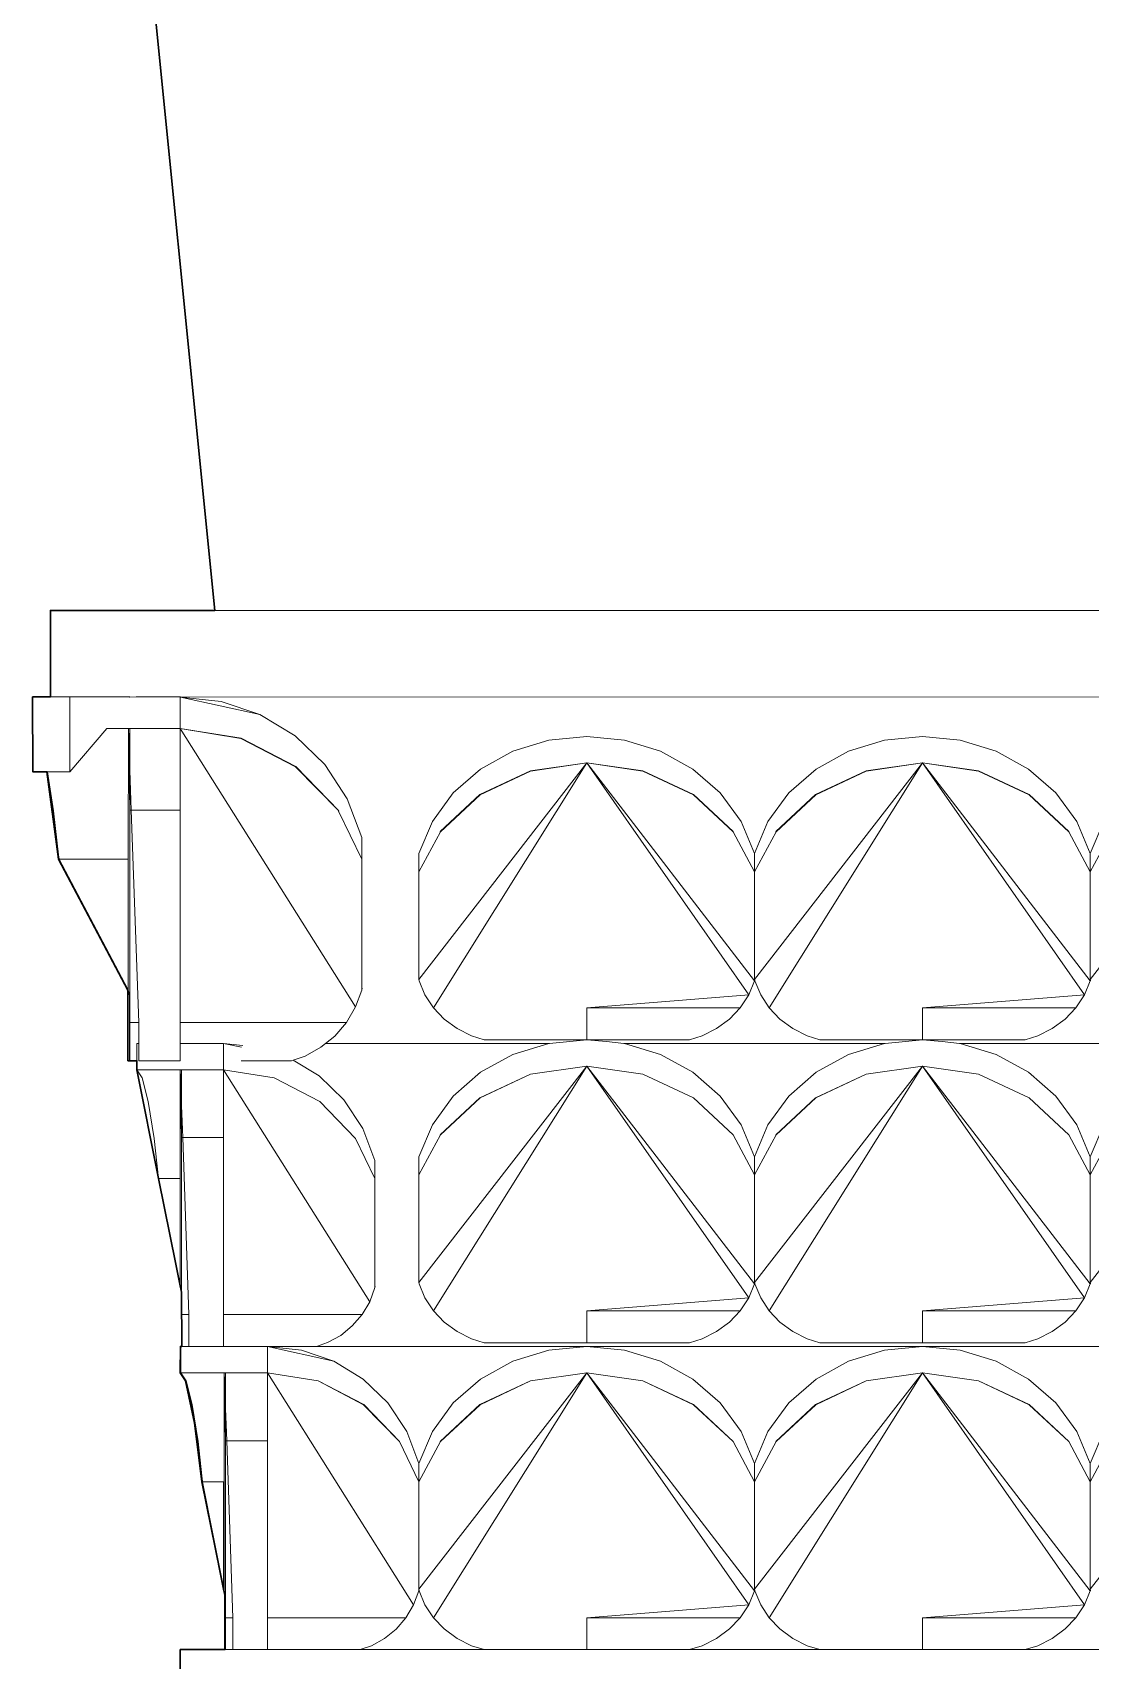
# Model space of a CAD drawing. Header units: millimetres. Extents: x -667 to -468, y -723 to -475.
# Drawn here: x -582.7949 to -582.5994, y -493.3429 to -493.0422 of the extents above; entities that cross this region are included whole.
import ezdxf

# ---------------------------------------------------------------- set-up
doc = ezdxf.new("R2010")
doc.units = ezdxf.units.MM
doc.layers.get('0').update_dxf_attribs({"lineweight": 9})
doc.layers.add('dinding', color=36, linetype='Continuous', lineweight=9)

msp = doc.modelspace()

# ---------------------------------------------------------------- linework, layer by layer
at = {"lineweight": 30}
msp.add_lwpolyline([(-582.76759, -493.34493), (-582.76759, -493.34093), (-582.75932, -493.34093), (-582.75933, -493.33089), (-582.76359, -493.30991), (-582.76497, -493.29907), (-582.7666, -493.29128), (-582.76759, -493.28979), (-582.76754, -493.28493), (-582.7673, -493.28493), (-582.76733, -493.2749), (-582.77159, -493.25391), (-582.77559, -493.23379), (-582.77559, -493.23213), (-582.77727, -493.23213), (-582.77728, -493.21909), (-582.79008, -493.19491), (-582.79224, -493.17876), (-582.79481, -493.17876), (-582.79488, -493.16493), (-582.79159, -493.16493), (-582.79159, -493.14893), (-582.76119, -493.14893), (-582.77479, -493.01293)], dxfattribs=at)
at = {"layer": 'dinding'}
for p, q in [((-582.77479, -493.01293), (-582.76119, -493.14893)), ((-582.79159, -493.14893), (-582.76119, -493.14893)), ((-582.79159, -493.16493), (-582.79159, -493.14893)), ((-582.76119, -493.14893), (-582.43799, -493.14893)), ((-582.79488, -493.16493), (-582.79481, -493.165)), ((-582.79481, -493.16507), (-582.79488, -493.16493)), ((-582.79481, -493.16493), (-582.79488, -493.16493)), ((-582.79488, -493.16493), (-582.79488, -493.17076)), ((-582.79481, -493.16493), (-582.79478, -493.16493)), ((-582.79481, -493.165), (-582.79481, -493.16493)), ((-582.79481, -493.16507), (-582.79481, -493.165)), ((-582.79481, -493.17086), (-582.79481, -493.16507)), ((-582.79398, -493.16493), (-582.79478, -493.16493)), ((-582.79159, -493.16493), (-582.79398, -493.16493)), ((-582.79159, -493.16493), (-582.78798, -493.16493)), ((-582.78798, -493.17875), (-582.78798, -493.16493)), ((-582.78798, -493.16493), (-582.78688, -493.16493)), ((-582.78688, -493.16493), (-582.78681, -493.16493)), ((-582.78681, -493.16493), (-582.78586, -493.16493)), ((-582.77696, -493.16493), (-582.78586, -493.16493)), ((-582.77696, -493.16493), (-582.7769, -493.16494)), ((-582.7769, -493.16494), (-582.77571, -493.16493)), ((-582.77571, -493.16493), (-582.7678, -493.16493)), ((-582.7678, -493.16493), (-582.76776, -493.16493)), ((-582.76776, -493.16493), (-582.76765, -493.16493)), ((-582.76765, -493.16493), (-582.76761, -493.16493)), ((-582.76761, -493.16493), (-582.76758, -493.16493)), ((-582.76761, -493.16493), (-582.76761, -493.17076)), ((-582.76758, -493.16493), (-582.76759, -493.17077)), ((-582.76755, -493.16494), (-582.76758, -493.16493)), ((-582.43159, -493.16493), (-582.76755, -493.16494)), ((-582.76755, -493.16494), (-582.76005, -493.16574)), ((-582.75285, -493.16818), (-582.76755, -493.16494)), ((-582.76005, -493.16574), (-582.75285, -493.16818)), ((-582.75285, -493.16818), (-582.74636, -493.17214)), ((-582.79488, -493.17875), (-582.79488, -493.17076)), ((-582.79488, -493.17076), (-582.79481, -493.17086)), ((-582.79481, -493.17875), (-582.79481, -493.17086)), ((-582.78118, -493.17076), (-582.78798, -493.17875)), ((-582.77716, -493.17076), (-582.78118, -493.17076)), ((-582.77718, -493.1949), (-582.77716, -493.17076)), ((-582.77691, -493.18583), (-582.77716, -493.17076)), ((-582.77716, -493.17076), (-582.77692, -493.17755)), ((-582.77693, -493.17076), (-582.77716, -493.17076)), ((-582.76761, -493.17076), (-582.77693, -493.17076)), ((-582.77693, -493.17076), (-582.77692, -493.17755)), ((-582.76761, -493.17076), (-582.76761, -493.17951)), ((-582.76759, -493.17077), (-582.75634, -493.17255)), ((-582.76759, -493.17077), (-582.75636, -493.17258)), ((-582.73517, -493.2222), (-582.76759, -493.17077)), ((-582.75636, -493.17258), (-582.74626, -493.17784)), ((-582.75634, -493.17255), (-582.74623, -493.1778)), ((-582.74636, -493.17214), (-582.74089, -493.17742)), ((-582.70611, -493.17496), (-582.69946, -493.17292)), ((-582.69946, -493.17292), (-582.69247, -493.17225)), ((-582.69247, -493.17225), (-582.68548, -493.17292)), ((-582.68548, -493.17292), (-582.67884, -493.17496)), ((-582.64407, -493.17496), (-582.63742, -493.17292)), ((-582.63742, -493.17292), (-582.63044, -493.17225)), ((-582.63044, -493.17225), (-582.62345, -493.17292)), ((-582.62345, -493.17292), (-582.6168, -493.17496)), ((-582.71209, -493.17825), (-582.70611, -493.17496)), ((-582.67884, -493.17496), (-582.67285, -493.17825)), ((-582.65006, -493.17825), (-582.64407, -493.17496)), ((-582.6168, -493.17496), (-582.61082, -493.17825)), ((-582.79488, -493.17875), (-582.79481, -493.17875)), ((-582.79478, -493.17876), (-582.79481, -493.17875)), ((-582.79299, -493.17876), (-582.79478, -493.17876)), ((-582.79224, -493.17876), (-582.79299, -493.17876)), ((-582.79224, -493.17876), (-582.79109, -493.18599)), ((-582.79224, -493.17876), (-582.79214, -493.17876)), ((-582.79214, -493.17876), (-582.78798, -493.17875)), ((-582.79214, -493.17876), (-582.79099, -493.18599)), ((-582.77692, -493.17758), (-582.77692, -493.17755)), ((-582.77692, -493.1781), (-582.77692, -493.17758)), ((-582.77692, -493.1781), (-582.77691, -493.18583)), ((-582.77689, -493.17843), (-582.77663, -493.18582)), ((-582.74626, -493.17784), (-582.7383, -493.18599)), ((-582.74623, -493.1778), (-582.7383, -493.18599)), ((-582.74089, -493.17742), (-582.73671, -493.18377)), ((-582.69247, -493.17711), (-582.72349, -493.21711)), ((-582.69247, -493.17711), (-582.72079, -493.22235)), ((-582.71714, -493.18265), (-582.71209, -493.17825)), ((-582.71221, -493.18297), (-582.70287, -493.1786)), ((-582.71219, -493.183), (-582.70286, -493.17862)), ((-582.70287, -493.1786), (-582.69247, -493.17711)), ((-582.70286, -493.17862), (-582.70287, -493.1786)), ((-582.69247, -493.17711), (-582.70286, -493.17862)), ((-582.69247, -493.17711), (-582.68207, -493.1786)), ((-582.69247, -493.17711), (-582.68209, -493.17862)), ((-582.66252, -493.21997), (-582.69247, -493.17711)), ((-582.66145, -493.21738), (-582.69247, -493.17711)), ((-582.68209, -493.17862), (-582.68207, -493.1786)), ((-582.68209, -493.17862), (-582.67276, -493.183)), ((-582.68207, -493.1786), (-582.67273, -493.18297)), ((-582.67285, -493.17825), (-582.6678, -493.18265)), ((-582.63044, -493.17711), (-582.66145, -493.21711)), ((-582.63044, -493.17711), (-582.65876, -493.22235)), ((-582.65511, -493.18265), (-582.65006, -493.17825)), ((-582.65018, -493.18297), (-582.64084, -493.1786)), ((-582.65015, -493.183), (-582.64082, -493.17862)), ((-582.64084, -493.1786), (-582.63044, -493.17711)), ((-582.64082, -493.17862), (-582.64084, -493.1786)), ((-582.63044, -493.17711), (-582.64082, -493.17862)), ((-582.63044, -493.17711), (-582.62004, -493.1786)), ((-582.63044, -493.17711), (-582.62005, -493.17862)), ((-582.60049, -493.21997), (-582.63044, -493.17711)), ((-582.59942, -493.21738), (-582.63044, -493.17711)), ((-582.62005, -493.17862), (-582.62004, -493.1786)), ((-582.62005, -493.17862), (-582.61072, -493.183)), ((-582.62004, -493.1786), (-582.6107, -493.18297)), ((-582.61082, -493.17825), (-582.60577, -493.18265)), ((-582.56841, -493.17711), (-582.59942, -493.21711)), ((-582.76758, -493.18583), (-582.76758, -493.17948)), ((-582.73671, -493.18377), (-582.73401, -493.19089)), ((-582.721, -493.18795), (-582.71714, -493.18265)), ((-582.71953, -493.1898), (-582.71221, -493.18297)), ((-582.71951, -493.18982), (-582.71219, -493.183)), ((-582.71219, -493.183), (-582.71221, -493.18297)), ((-582.67276, -493.183), (-582.67273, -493.18297)), ((-582.67276, -493.183), (-582.66543, -493.18982)), ((-582.67273, -493.18297), (-582.66541, -493.1898)), ((-582.6678, -493.18265), (-582.66394, -493.18795)), ((-582.65897, -493.18795), (-582.65511, -493.18265)), ((-582.6575, -493.1898), (-582.65018, -493.18297)), ((-582.65748, -493.18982), (-582.65015, -493.183)), ((-582.65015, -493.183), (-582.65018, -493.18297)), ((-582.61072, -493.183), (-582.6107, -493.18297)), ((-582.61072, -493.183), (-582.6034, -493.18982)), ((-582.6107, -493.18297), (-582.60338, -493.1898)), ((-582.60577, -493.18265), (-582.60191, -493.18795)), ((-582.79109, -493.18599), (-582.79008, -493.19491)), ((-582.79099, -493.18599), (-582.79008, -493.19407)), ((-582.77663, -493.18582), (-582.77691, -493.18583)), ((-582.77691, -493.18583), (-582.77691, -493.21999)), ((-582.77663, -493.18582), (-582.77526, -493.22505)), ((-582.77663, -493.18582), (-582.76758, -493.18583)), ((-582.76758, -493.22505), (-582.76758, -493.18583)), ((-582.73832, -493.18601), (-582.7383, -493.18599)), ((-582.73401, -493.19491), (-582.73832, -493.18601)), ((-582.72349, -493.19388), (-582.721, -493.18795)), ((-582.66394, -493.18795), (-582.66145, -493.19388)), ((-582.66145, -493.19388), (-582.65897, -493.18795)), ((-582.60191, -493.18795), (-582.59942, -493.19388)), ((-582.59942, -493.19388), (-582.59693, -493.18795)), ((-582.73401, -493.19491), (-582.73401, -493.19089)), ((-582.72349, -493.19723), (-582.71951, -493.18982)), ((-582.71951, -493.18982), (-582.71953, -493.1898)), ((-582.66543, -493.18982), (-582.66541, -493.1898)), ((-582.66145, -493.19723), (-582.66543, -493.18982)), ((-582.66145, -493.19723), (-582.65748, -493.18982)), ((-582.65748, -493.18982), (-582.6575, -493.1898)), ((-582.6034, -493.18982), (-582.60338, -493.1898)), ((-582.59942, -493.19723), (-582.6034, -493.18982)), ((-582.59942, -493.19723), (-582.59545, -493.18982)), ((-582.79008, -493.19491), (-582.79008, -493.19407)), ((-582.79008, -493.19407), (-582.78998, -493.1949)), ((-582.72349, -493.19723), (-582.72349, -493.19388)), ((-582.66145, -493.19723), (-582.66145, -493.19388)), ((-582.59942, -493.19723), (-582.59942, -493.19388)), ((-582.78998, -493.1949), (-582.79008, -493.19491)), ((-582.79008, -493.19491), (-582.77728, -493.21909)), ((-582.77718, -493.1949), (-582.78998, -493.1949)), ((-582.78998, -493.1949), (-582.77728, -493.21891)), ((-582.77719, -493.21908), (-582.77718, -493.1949)), ((-582.73401, -493.19491), (-582.73402, -493.21909)), ((-582.72349, -493.21711), (-582.72349, -493.19723)), ((-582.66145, -493.21711), (-582.66145, -493.19723)), ((-582.59942, -493.21711), (-582.59942, -493.19723)), ((-582.72343, -493.21738), (-582.72349, -493.21711)), ((-582.72236, -493.21997), (-582.72343, -493.21738)), ((-582.66252, -493.21997), (-582.66145, -493.21738)), ((-582.6614, -493.21738), (-582.66145, -493.21711)), ((-582.66145, -493.21711), (-582.66145, -493.21738)), ((-582.66145, -493.21738), (-582.66143, -493.21725)), ((-582.66032, -493.21997), (-582.6614, -493.21738)), ((-582.60049, -493.21997), (-582.59942, -493.21738)), ((-582.59937, -493.21738), (-582.59942, -493.21711)), ((-582.59942, -493.21711), (-582.59942, -493.21738)), ((-582.59942, -493.21738), (-582.59939, -493.21725)), ((-582.77728, -493.21909), (-582.77728, -493.21891)), ((-582.77728, -493.21891), (-582.77719, -493.21908)), ((-582.77719, -493.21908), (-582.77728, -493.21909)), ((-582.77697, -493.22009), (-582.77728, -493.21909)), ((-582.77691, -493.21999), (-582.77719, -493.21908)), ((-582.77696, -493.23213), (-582.77697, -493.22009)), ((-582.77691, -493.22029), (-582.77697, -493.22009)), ((-582.77691, -493.21999), (-582.77691, -493.22029)), ((-582.77691, -493.22029), (-582.77691, -493.22505)), ((-582.73517, -493.2222), (-582.73402, -493.21909)), ((-582.73402, -493.21909), (-582.73395, -493.21876)), ((-582.72079, -493.22235), (-582.72236, -493.21997)), ((-582.66252, -493.21997), (-582.69245, -493.22235)), ((-582.66252, -493.21997), (-582.66409, -493.22235)), ((-582.65876, -493.22235), (-582.66032, -493.21997)), ((-582.60049, -493.21997), (-582.63041, -493.22235)), ((-582.60049, -493.21997), (-582.60206, -493.22235)), ((-582.73517, -493.2222), (-582.73687, -493.22505)), ((-582.71879, -493.22444), (-582.72079, -493.22235)), ((-582.71642, -493.22619), (-582.71879, -493.22444)), ((-582.69245, -493.22235), (-582.69244, -493.22825)), ((-582.66409, -493.22235), (-582.69245, -493.22235)), ((-582.66847, -493.22619), (-582.66609, -493.22444)), ((-582.66609, -493.22444), (-582.66409, -493.22235)), ((-582.65676, -493.22444), (-582.65876, -493.22235)), ((-582.65438, -493.22619), (-582.65676, -493.22444)), ((-582.63041, -493.22235), (-582.63041, -493.22825)), ((-582.60206, -493.22235), (-582.63041, -493.22235)), ((-582.60644, -493.22619), (-582.60406, -493.22444)), ((-582.60406, -493.22444), (-582.60206, -493.22235)), ((-582.77691, -493.22505), (-582.7769, -493.23213)), ((-582.77526, -493.22505), (-582.77691, -493.22505)), ((-582.77526, -493.22505), (-582.77526, -493.22893)), ((-582.73687, -493.22505), (-582.76758, -493.22505)), ((-582.76758, -493.22893), (-582.76758, -493.22505)), ((-582.74072, -493.22893), (-582.73904, -493.22757)), ((-582.73904, -493.22757), (-582.73687, -493.22505)), ((-582.71374, -493.22753), (-582.71642, -493.22619)), ((-582.71143, -493.22825), (-582.71374, -493.22753)), ((-582.67346, -493.22825), (-582.67115, -493.22753)), ((-582.67115, -493.22753), (-582.66847, -493.22619)), ((-582.65171, -493.22753), (-582.65438, -493.22619)), ((-582.64939, -493.22825), (-582.65171, -493.22753)), ((-582.61143, -493.22825), (-582.60912, -493.22753)), ((-582.60912, -493.22753), (-582.60644, -493.22619)), ((-582.77526, -493.22893), (-582.77561, -493.22893)), ((-582.77561, -493.22893), (-582.77559, -493.23213)), ((-582.77526, -493.22893), (-582.77526, -493.23213)), ((-582.75961, -493.22893), (-582.76758, -493.22893)), ((-582.76758, -493.23213), (-582.76758, -493.22893)), ((-582.75961, -493.22893), (-582.75959, -493.23379)), ((-582.75958, -493.22893), (-582.75961, -493.22893)), ((-582.75958, -493.22893), (-582.75603, -493.22931)), ((-582.75629, -493.22966), (-582.75958, -493.22893)), ((-582.74452, -493.23127), (-582.74161, -493.22966)), ((-582.74161, -493.22966), (-582.74072, -493.22893)), ((-582.69946, -493.22893), (-582.74072, -493.22893)), ((-582.71143, -493.22825), (-582.69247, -493.22825)), ((-582.70611, -493.23096), (-582.69946, -493.22893)), ((-582.69946, -493.22893), (-582.69933, -493.22893)), ((-582.69247, -493.22825), (-582.69933, -493.22893)), ((-582.69247, -493.22825), (-582.69244, -493.22825)), ((-582.69244, -493.22825), (-582.67346, -493.22825)), ((-582.69244, -493.22825), (-582.68884, -493.2286)), ((-582.68884, -493.2286), (-582.68561, -493.22893)), ((-582.68561, -493.22893), (-582.68548, -493.22893)), ((-582.63742, -493.22893), (-582.68548, -493.22893)), ((-582.68548, -493.22893), (-582.67884, -493.23096)), ((-582.64939, -493.22825), (-582.63044, -493.22825)), ((-582.64407, -493.23096), (-582.63742, -493.22893)), ((-582.63742, -493.22893), (-582.6373, -493.22893)), ((-582.63044, -493.22825), (-582.6373, -493.22893)), ((-582.63044, -493.22825), (-582.63041, -493.22825)), ((-582.63041, -493.22825), (-582.61143, -493.22825)), ((-582.63041, -493.22825), (-582.62681, -493.2286)), ((-582.62681, -493.2286), (-582.62358, -493.22893)), ((-582.62358, -493.22893), (-582.62345, -493.22893)), ((-582.57539, -493.22893), (-582.62345, -493.22893)), ((-582.62345, -493.22893), (-582.6168, -493.23096)), ((-582.7769, -493.23213), (-582.77696, -493.23213)), ((-582.77559, -493.23213), (-582.7769, -493.23213)), ((-582.77559, -493.23379), (-582.77559, -493.23213)), ((-582.77526, -493.23213), (-582.76758, -493.23213)), ((-582.75631, -493.23213), (-582.74702, -493.23213)), ((-582.74702, -493.23213), (-582.74669, -493.23202)), ((-582.74669, -493.23202), (-582.74452, -493.23127)), ((-582.74669, -493.23202), (-582.74189, -493.23494)), ((-582.69247, -493.23311), (-582.72349, -493.27311)), ((-582.69247, -493.23311), (-582.72079, -493.27835)), ((-582.71209, -493.23426), (-582.70611, -493.23096)), ((-582.70287, -493.2346), (-582.69247, -493.23311)), ((-582.69247, -493.23311), (-582.70286, -493.23462)), ((-582.69247, -493.23311), (-582.68207, -493.2346)), ((-582.69247, -493.23311), (-582.68209, -493.23462)), ((-582.66252, -493.27597), (-582.69247, -493.23311)), ((-582.66145, -493.27338), (-582.69247, -493.23311)), ((-582.67884, -493.23096), (-582.67285, -493.23426)), ((-582.63044, -493.23311), (-582.66145, -493.27311)), ((-582.63044, -493.23311), (-582.65876, -493.27835)), ((-582.65006, -493.23426), (-582.64407, -493.23096)), ((-582.64084, -493.2346), (-582.63044, -493.23311)), ((-582.63044, -493.23311), (-582.64082, -493.23462)), ((-582.63044, -493.23311), (-582.62004, -493.2346)), ((-582.63044, -493.23311), (-582.62005, -493.23462)), ((-582.60049, -493.27597), (-582.63044, -493.23311)), ((-582.59942, -493.27338), (-582.63044, -493.23311)), ((-582.6168, -493.23096), (-582.61082, -493.23426)), ((-582.56841, -493.23311), (-582.59942, -493.27311)), ((-582.7746, -493.23528), (-582.77559, -493.23379)), ((-582.76757, -493.23379), (-582.77559, -493.23379)), ((-582.77351, -493.23965), (-582.7746, -493.23528)), ((-582.76759, -493.25391), (-582.76757, -493.23379)), ((-582.76736, -493.24634), (-582.76757, -493.23379)), ((-582.76757, -493.23379), (-582.76737, -493.23947)), ((-582.76737, -493.23379), (-582.76757, -493.23379)), ((-582.75959, -493.23379), (-582.76737, -493.23379)), ((-582.76737, -493.23379), (-582.76737, -493.23947)), ((-582.75959, -493.23379), (-582.75961, -493.24108)), ((-582.73257, -493.27666), (-582.75959, -493.23379)), ((-582.75959, -493.23379), (-582.75024, -493.2353)), ((-582.75024, -493.2353), (-582.75022, -493.23528)), ((-582.75024, -493.2353), (-582.74181, -493.23969)), ((-582.75022, -493.23528), (-582.74179, -493.23966)), ((-582.74189, -493.23494), (-582.73734, -493.23934)), ((-582.71714, -493.23866), (-582.71209, -493.23426)), ((-582.71221, -493.23898), (-582.70287, -493.2346)), ((-582.71219, -493.23901), (-582.70286, -493.23462)), ((-582.70286, -493.23462), (-582.70287, -493.2346)), ((-582.68209, -493.23462), (-582.68207, -493.2346)), ((-582.68209, -493.23462), (-582.67276, -493.23901)), ((-582.68207, -493.2346), (-582.67273, -493.23898)), ((-582.67285, -493.23426), (-582.6678, -493.23866)), ((-582.65511, -493.23866), (-582.65006, -493.23426)), ((-582.65018, -493.23898), (-582.64084, -493.2346)), ((-582.65015, -493.23901), (-582.64082, -493.23462)), ((-582.64082, -493.23462), (-582.64084, -493.2346)), ((-582.62005, -493.23462), (-582.62004, -493.2346)), ((-582.62005, -493.23462), (-582.61072, -493.23901)), ((-582.62004, -493.2346), (-582.6107, -493.23898)), ((-582.61082, -493.23426), (-582.60577, -493.23866)), ((-582.76735, -493.23988), (-582.76737, -493.23947)), ((-582.73734, -493.23934), (-582.73386, -493.24463)), ((-582.721, -493.24395), (-582.71714, -493.23866)), ((-582.71953, -493.2458), (-582.71221, -493.23898)), ((-582.71951, -493.24582), (-582.71219, -493.23901)), ((-582.71219, -493.23901), (-582.71221, -493.23898)), ((-582.67276, -493.23901), (-582.67273, -493.23898)), ((-582.67276, -493.23901), (-582.66543, -493.24582)), ((-582.67273, -493.23898), (-582.66541, -493.2458)), ((-582.6678, -493.23866), (-582.66394, -493.24395)), ((-582.65897, -493.24395), (-582.65511, -493.23866)), ((-582.6575, -493.2458), (-582.65018, -493.23898)), ((-582.65748, -493.24582), (-582.65015, -493.23901)), ((-582.65015, -493.23901), (-582.65018, -493.23898)), ((-582.61072, -493.23901), (-582.6107, -493.23898)), ((-582.61072, -493.23901), (-582.6034, -493.24582)), ((-582.6107, -493.23898), (-582.60338, -493.2458)), ((-582.60577, -493.23866), (-582.60191, -493.24395)), ((-582.77243, -493.24648), (-582.77351, -493.23965)), ((-582.76737, -493.2399), (-582.76735, -493.23988)), ((-582.76737, -493.24017), (-582.76737, -493.2399)), ((-582.76737, -493.24017), (-582.76734, -493.24018)), ((-582.76736, -493.24634), (-582.76735, -493.24038)), ((-582.76734, -493.24018), (-582.76735, -493.24034)), ((-582.76735, -493.24038), (-582.76735, -493.24034)), ((-582.76735, -493.24038), (-582.76712, -493.24634)), ((-582.7596, -493.24634), (-582.75958, -493.24105)), ((-582.74181, -493.23969), (-582.7352, -493.2465)), ((-582.74179, -493.23966), (-582.73518, -493.24648)), ((-582.73386, -493.24463), (-582.73161, -493.25056)), ((-582.72349, -493.24988), (-582.721, -493.24395)), ((-582.66394, -493.24395), (-582.66145, -493.24988)), ((-582.66145, -493.24988), (-582.65897, -493.24395)), ((-582.60191, -493.24395), (-582.59942, -493.24988)), ((-582.59942, -493.24988), (-582.59693, -493.24395)), ((-582.77159, -493.25391), (-582.77243, -493.24648)), ((-582.76712, -493.24634), (-582.76736, -493.24634)), ((-582.76735, -493.27481), (-582.76736, -493.24634)), ((-582.76712, -493.24634), (-582.76598, -493.27903)), ((-582.76712, -493.24634), (-582.7596, -493.24634)), ((-582.7596, -493.24634), (-582.75958, -493.27903)), ((-582.73518, -493.24648), (-582.7352, -493.2465)), ((-582.73161, -493.25391), (-582.7352, -493.2465)), ((-582.72349, -493.25323), (-582.71951, -493.24582)), ((-582.71951, -493.24582), (-582.71953, -493.2458)), ((-582.66543, -493.24582), (-582.66541, -493.2458)), ((-582.66145, -493.25323), (-582.66543, -493.24582)), ((-582.66145, -493.25323), (-582.65748, -493.24582)), ((-582.65748, -493.24582), (-582.6575, -493.2458)), ((-582.6034, -493.24582), (-582.60338, -493.2458)), ((-582.59942, -493.25323), (-582.6034, -493.24582)), ((-582.59942, -493.25323), (-582.59545, -493.24582)), ((-582.73161, -493.25391), (-582.73161, -493.25056)), ((-582.72349, -493.25323), (-582.72349, -493.24988)), ((-582.66145, -493.25323), (-582.66145, -493.24988)), ((-582.59942, -493.25323), (-582.59942, -493.24988)), ((-582.76759, -493.25391), (-582.77159, -493.25391)), ((-582.77159, -493.25391), (-582.76759, -493.27406)), ((-582.76759, -493.25391), (-582.76759, -493.27406)), ((-582.73161, -493.25391), (-582.73161, -493.27406)), ((-582.72349, -493.27311), (-582.72349, -493.25323)), ((-582.66145, -493.27311), (-582.66145, -493.25323)), ((-582.59942, -493.27311), (-582.59942, -493.25323)), ((-582.76735, -493.27481), (-582.76759, -493.27406)), ((-582.76735, -493.27903), (-582.76735, -493.27481)), ((-582.73257, -493.27666), (-582.73161, -493.27406)), ((-582.73161, -493.27406), (-582.73156, -493.27379)), ((-582.72343, -493.27338), (-582.72349, -493.27311)), ((-582.72236, -493.27597), (-582.72343, -493.27338)), ((-582.66252, -493.27597), (-582.66145, -493.27338)), ((-582.6614, -493.27338), (-582.66145, -493.27311)), ((-582.66145, -493.27311), (-582.66145, -493.27338)), ((-582.66145, -493.27338), (-582.66143, -493.27325)), ((-582.66032, -493.27597), (-582.6614, -493.27338)), ((-582.60049, -493.27597), (-582.59942, -493.27338)), ((-582.59937, -493.27338), (-582.59942, -493.27311)), ((-582.59942, -493.27311), (-582.59942, -493.27338)), ((-582.59942, -493.27338), (-582.59939, -493.27325)), ((-582.73257, -493.27666), (-582.73399, -493.27903)), ((-582.72079, -493.27835), (-582.72236, -493.27597)), ((-582.71879, -493.28044), (-582.72079, -493.27835)), ((-582.66252, -493.27597), (-582.69245, -493.27835)), ((-582.69245, -493.27835), (-582.69244, -493.28425)), ((-582.66409, -493.27835), (-582.69245, -493.27835)), ((-582.66609, -493.28044), (-582.66409, -493.27835)), ((-582.66252, -493.27597), (-582.66409, -493.27835)), ((-582.65876, -493.27835), (-582.66032, -493.27597)), ((-582.65676, -493.28044), (-582.65876, -493.27835)), ((-582.60049, -493.27597), (-582.63041, -493.27835)), ((-582.63041, -493.27835), (-582.63041, -493.28425)), ((-582.60206, -493.27835), (-582.63041, -493.27835)), ((-582.60406, -493.28044), (-582.60206, -493.27835)), ((-582.60049, -493.27597), (-582.60206, -493.27835)), ((-582.76735, -493.27903), (-582.76735, -493.28493)), ((-582.76598, -493.27903), (-582.76735, -493.27903)), ((-582.76598, -493.27903), (-582.76598, -493.28494)), ((-582.73399, -493.27903), (-582.75958, -493.27903)), ((-582.75958, -493.28494), (-582.75958, -493.27903)), ((-582.73794, -493.28287), (-582.7358, -493.28113)), ((-582.7358, -493.28113), (-582.73399, -493.27903)), ((-582.71642, -493.28219), (-582.71879, -493.28044)), ((-582.66847, -493.28219), (-582.66609, -493.28044)), ((-582.65438, -493.28219), (-582.65676, -493.28044)), ((-582.60644, -493.28219), (-582.60406, -493.28044)), ((-582.74242, -493.28493), (-582.74036, -493.28421)), ((-582.74036, -493.28421), (-582.73794, -493.28287)), ((-582.71374, -493.28353), (-582.71642, -493.28219)), ((-582.71143, -493.28425), (-582.71374, -493.28353)), ((-582.71143, -493.28425), (-582.69244, -493.28425)), ((-582.69244, -493.28425), (-582.67346, -493.28425)), ((-582.67346, -493.28425), (-582.67115, -493.28353)), ((-582.67115, -493.28353), (-582.66847, -493.28219)), ((-582.65171, -493.28353), (-582.65438, -493.28219)), ((-582.64939, -493.28425), (-582.65171, -493.28353)), ((-582.64939, -493.28425), (-582.63041, -493.28425)), ((-582.63041, -493.28425), (-582.61143, -493.28425)), ((-582.61143, -493.28425), (-582.60912, -493.28353)), ((-582.60912, -493.28353), (-582.60644, -493.28219)), ((-582.76759, -493.28979), (-582.76759, -493.28493)), ((-582.76759, -493.28493), (-582.76749, -493.28504)), ((-582.76746, -493.28493), (-582.76759, -493.28493)), ((-582.76746, -493.28493), (-582.76749, -493.28504)), ((-582.76749, -493.28504), (-582.76749, -493.28979)), ((-582.76746, -493.28493), (-582.76735, -493.28493)), ((-582.76598, -493.28494), (-582.76735, -493.28493)), ((-582.76598, -493.28494), (-582.75958, -493.28494)), ((-582.75146, -493.28493), (-582.75958, -493.28494)), ((-582.75146, -493.28493), (-582.75146, -493.28979)), ((-582.75144, -493.28493), (-582.75146, -493.28493)), ((-582.75144, -493.28493), (-582.74518, -493.28561)), ((-582.73918, -493.28764), (-582.75144, -493.28493)), ((-582.75144, -493.28493), (-582.74242, -493.28493)), ((-582.74518, -493.28561), (-582.73918, -493.28764)), ((-582.74242, -493.28493), (-582.69247, -493.28493)), ((-582.73918, -493.28764), (-582.73377, -493.29094)), ((-582.71209, -493.29094), (-582.70611, -493.28764)), ((-582.70611, -493.28764), (-582.69946, -493.28561)), ((-582.69946, -493.28561), (-582.69247, -493.28493)), ((-582.69247, -493.28493), (-582.69244, -493.28493)), ((-582.69244, -493.28493), (-582.68548, -493.28561)), ((-582.63044, -493.28493), (-582.69244, -493.28493)), ((-582.68548, -493.28561), (-582.67884, -493.28764)), ((-582.67884, -493.28764), (-582.67285, -493.29094)), ((-582.65006, -493.29094), (-582.64407, -493.28764)), ((-582.64407, -493.28764), (-582.63742, -493.28561)), ((-582.63742, -493.28561), (-582.63044, -493.28493)), ((-582.63044, -493.28493), (-582.63041, -493.28493)), ((-582.63041, -493.28493), (-582.62345, -493.28561)), ((-582.56843, -493.28493), (-582.63041, -493.28493)), ((-582.62345, -493.28561), (-582.6168, -493.28764)), ((-582.6168, -493.28764), (-582.61082, -493.29094)), ((-582.7666, -493.29128), (-582.76759, -493.28979)), ((-582.75945, -493.28979), (-582.76749, -493.28979)), ((-582.76749, -493.28979), (-582.76648, -493.29128)), ((-582.75946, -493.30988), (-582.75945, -493.28979)), ((-582.75924, -493.30234), (-582.75945, -493.28979)), ((-582.75945, -493.28979), (-582.75924, -493.29547)), ((-582.75925, -493.28979), (-582.75945, -493.28979)), ((-582.75146, -493.28979), (-582.75925, -493.28979)), ((-582.75925, -493.28979), (-582.75924, -493.29547)), ((-582.75146, -493.28979), (-582.75148, -493.29708)), ((-582.72445, -493.33265), (-582.75146, -493.28979)), ((-582.75146, -493.28979), (-582.74211, -493.2913)), ((-582.69247, -493.28979), (-582.72349, -493.32979)), ((-582.69247, -493.28979), (-582.72079, -493.33503)), ((-582.70287, -493.29128), (-582.69247, -493.28979)), ((-582.69247, -493.28979), (-582.70286, -493.2913)), ((-582.69247, -493.28979), (-582.68207, -493.29128)), ((-582.69247, -493.28979), (-582.68209, -493.2913)), ((-582.66252, -493.33265), (-582.69247, -493.28979)), ((-582.66145, -493.33006), (-582.69247, -493.28979)), ((-582.63044, -493.28979), (-582.66145, -493.32979)), ((-582.63044, -493.28979), (-582.65876, -493.33503)), ((-582.64084, -493.29128), (-582.63044, -493.28979)), ((-582.63044, -493.28979), (-582.64082, -493.2913)), ((-582.63044, -493.28979), (-582.62004, -493.29128)), ((-582.63044, -493.28979), (-582.62005, -493.2913)), ((-582.60049, -493.33265), (-582.63044, -493.28979)), ((-582.59942, -493.33006), (-582.63044, -493.28979)), ((-582.56841, -493.28979), (-582.59942, -493.32979)), ((-582.76551, -493.29566), (-582.7666, -493.29128)), ((-582.76648, -493.29128), (-582.76539, -493.29565)), ((-582.74211, -493.2913), (-582.7421, -493.29128)), ((-582.74211, -493.2913), (-582.73369, -493.29569)), ((-582.7421, -493.29128), (-582.73367, -493.29566)), ((-582.73377, -493.29094), (-582.72922, -493.29534)), ((-582.71714, -493.29534), (-582.71209, -493.29094)), ((-582.71221, -493.29566), (-582.70287, -493.29128)), ((-582.71219, -493.29569), (-582.70286, -493.2913)), ((-582.70286, -493.2913), (-582.70287, -493.29128)), ((-582.68209, -493.2913), (-582.68207, -493.29128)), ((-582.68209, -493.2913), (-582.67276, -493.29569)), ((-582.68207, -493.29128), (-582.67273, -493.29566)), ((-582.67285, -493.29094), (-582.6678, -493.29534)), ((-582.65511, -493.29534), (-582.65006, -493.29094)), ((-582.65018, -493.29566), (-582.64084, -493.29128)), ((-582.65015, -493.29569), (-582.64082, -493.2913)), ((-582.64082, -493.2913), (-582.64084, -493.29128)), ((-582.62005, -493.2913), (-582.62004, -493.29128)), ((-582.62005, -493.2913), (-582.61072, -493.29569)), ((-582.62004, -493.29128), (-582.6107, -493.29566)), ((-582.61082, -493.29094), (-582.60577, -493.29534)), ((-582.76442, -493.30248), (-582.76551, -493.29566)), ((-582.76539, -493.29565), (-582.7643, -493.30248)), ((-582.75923, -493.29588), (-582.75924, -493.29547)), ((-582.75924, -493.2959), (-582.75923, -493.29588)), ((-582.75924, -493.29617), (-582.75924, -493.2959)), ((-582.75924, -493.29617), (-582.75922, -493.29618)), ((-582.75924, -493.30234), (-582.75923, -493.29638)), ((-582.75922, -493.29618), (-582.75923, -493.29634)), ((-582.75923, -493.29638), (-582.75923, -493.29634)), ((-582.75923, -493.29638), (-582.759, -493.30234)), ((-582.73369, -493.29569), (-582.72707, -493.3025)), ((-582.73367, -493.29566), (-582.72706, -493.30248)), ((-582.72922, -493.29534), (-582.72573, -493.30063)), ((-582.721, -493.30063), (-582.71714, -493.29534)), ((-582.71953, -493.30248), (-582.71221, -493.29566)), ((-582.71951, -493.3025), (-582.71219, -493.29569)), ((-582.71219, -493.29569), (-582.71221, -493.29566)), ((-582.67276, -493.29569), (-582.67273, -493.29566)), ((-582.67276, -493.29569), (-582.66543, -493.3025)), ((-582.67273, -493.29566), (-582.66541, -493.30248)), ((-582.6678, -493.29534), (-582.66394, -493.30063)), ((-582.65897, -493.30063), (-582.65511, -493.29534)), ((-582.6575, -493.30248), (-582.65018, -493.29566)), ((-582.65748, -493.3025), (-582.65015, -493.29569)), ((-582.65015, -493.29569), (-582.65018, -493.29566)), ((-582.61072, -493.29569), (-582.6107, -493.29566)), ((-582.61072, -493.29569), (-582.6034, -493.3025)), ((-582.6107, -493.29566), (-582.60338, -493.30248)), ((-582.60577, -493.29534), (-582.60191, -493.30063)), ((-582.75148, -493.30234), (-582.75146, -493.29705)), ((-582.76359, -493.30991), (-582.76442, -493.30248)), ((-582.7643, -493.30248), (-582.76359, -493.30883)), ((-582.759, -493.30234), (-582.75924, -493.30234)), ((-582.75923, -493.33081), (-582.75924, -493.30234)), ((-582.759, -493.30234), (-582.75786, -493.33503)), ((-582.759, -493.30234), (-582.75148, -493.30234)), ((-582.75148, -493.30234), (-582.75146, -493.33503)), ((-582.72706, -493.30248), (-582.72707, -493.3025)), ((-582.72349, -493.30991), (-582.72707, -493.3025)), ((-582.72573, -493.30063), (-582.72349, -493.30656)), ((-582.72349, -493.30656), (-582.721, -493.30063)), ((-582.72349, -493.30991), (-582.71951, -493.3025)), ((-582.71951, -493.3025), (-582.71953, -493.30248)), ((-582.66543, -493.3025), (-582.66541, -493.30248)), ((-582.66145, -493.30991), (-582.66543, -493.3025)), ((-582.66394, -493.30063), (-582.66145, -493.30656)), ((-582.66145, -493.30656), (-582.65897, -493.30063)), ((-582.66145, -493.30991), (-582.65748, -493.3025)), ((-582.65748, -493.3025), (-582.6575, -493.30248)), ((-582.6034, -493.3025), (-582.60338, -493.30248)), ((-582.59942, -493.30991), (-582.6034, -493.3025)), ((-582.60191, -493.30063), (-582.59942, -493.30656)), ((-582.59942, -493.30656), (-582.59693, -493.30063)), ((-582.59942, -493.30991), (-582.59545, -493.3025)), ((-582.72349, -493.30991), (-582.72349, -493.30656)), ((-582.66145, -493.30991), (-582.66145, -493.30656)), ((-582.59942, -493.30991), (-582.59942, -493.30656)), ((-582.76359, -493.30885), (-582.76359, -493.30883)), ((-582.76359, -493.30991), (-582.76359, -493.30885)), ((-582.76359, -493.30885), (-582.76345, -493.30988)), ((-582.76359, -493.30991), (-582.75959, -493.33006)), ((-582.76347, -493.30991), (-582.76359, -493.30991)), ((-582.76347, -493.30991), (-582.76345, -493.30988)), ((-582.75959, -493.30991), (-582.76347, -493.30991)), ((-582.76347, -493.30991), (-582.75959, -493.32944)), ((-582.75946, -493.30991), (-582.75959, -493.30991)), ((-582.75959, -493.32944), (-582.75959, -493.30991)), ((-582.75946, -493.30991), (-582.75946, -493.30988)), ((-582.75946, -493.33006), (-582.75946, -493.30991)), ((-582.72349, -493.32979), (-582.72349, -493.30991)), ((-582.66145, -493.32979), (-582.66145, -493.30991)), ((-582.59942, -493.32979), (-582.59942, -493.30991)), ((-582.75959, -493.32944), (-582.75946, -493.33006)), ((-582.75959, -493.32944), (-582.75959, -493.33006)), ((-582.72343, -493.33006), (-582.72349, -493.32979)), ((-582.72349, -493.32979), (-582.72349, -493.33006)), ((-582.6614, -493.33006), (-582.66145, -493.32979)), ((-582.66145, -493.33006), (-582.66145, -493.32979)), ((-582.59937, -493.33006), (-582.59942, -493.32979)), ((-582.59942, -493.33006), (-582.59942, -493.32979)), ((-582.75933, -493.33089), (-582.75959, -493.33006)), ((-582.75946, -493.33006), (-582.75959, -493.33006)), ((-582.75945, -493.3301), (-582.75946, -493.33006)), ((-582.75923, -493.33081), (-582.75945, -493.3301)), ((-582.75932, -493.34093), (-582.75933, -493.33089)), ((-582.75923, -493.33121), (-582.75933, -493.33089)), ((-582.75923, -493.33121), (-582.75923, -493.33081)), ((-582.75923, -493.33121), (-582.75923, -493.33503)), ((-582.72445, -493.33265), (-582.72587, -493.33503)), ((-582.72445, -493.33265), (-582.72349, -493.33006)), ((-582.72349, -493.33006), (-582.72346, -493.32992)), ((-582.72236, -493.33265), (-582.72343, -493.33006)), ((-582.72079, -493.33503), (-582.72236, -493.33265)), ((-582.66252, -493.33265), (-582.69245, -493.33503)), ((-582.66252, -493.33265), (-582.66409, -493.33503)), ((-582.66252, -493.33265), (-582.66145, -493.33006)), ((-582.66145, -493.33006), (-582.66143, -493.32993)), ((-582.66032, -493.33265), (-582.6614, -493.33006)), ((-582.65876, -493.33503), (-582.66032, -493.33265)), ((-582.60049, -493.33265), (-582.63041, -493.33503)), ((-582.60049, -493.33265), (-582.60206, -493.33503)), ((-582.60049, -493.33265), (-582.59942, -493.33006)), ((-582.59942, -493.33006), (-582.59939, -493.32993)), ((-582.75923, -493.33503), (-582.75923, -493.34093)), ((-582.75786, -493.33503), (-582.75923, -493.33503)), ((-582.75786, -493.33503), (-582.75786, -493.34093)), ((-582.72587, -493.33503), (-582.75146, -493.33503)), ((-582.75146, -493.34093), (-582.75146, -493.33503)), ((-582.72768, -493.33713), (-582.72587, -493.33503)), ((-582.71879, -493.33712), (-582.72079, -493.33503)), ((-582.69245, -493.33503), (-582.69244, -493.34093)), ((-582.66409, -493.33503), (-582.69245, -493.33503)), ((-582.66609, -493.33712), (-582.66409, -493.33503)), ((-582.65676, -493.33712), (-582.65876, -493.33503)), ((-582.63041, -493.33503), (-582.63041, -493.34093)), ((-582.60206, -493.33503), (-582.63041, -493.33503)), ((-582.60406, -493.33712), (-582.60206, -493.33503)), ((-582.72982, -493.33887), (-582.72768, -493.33713)), ((-582.71642, -493.33887), (-582.71879, -493.33712)), ((-582.66847, -493.33887), (-582.66609, -493.33712)), ((-582.65438, -493.33887), (-582.65676, -493.33712)), ((-582.60644, -493.33887), (-582.60406, -493.33712)), ((-582.76759, -493.34093), (-582.76759, -493.34493)), ((-582.76759, -493.34093), (-582.75932, -493.34093)), ((-582.75923, -493.34093), (-582.75932, -493.34093)), ((-582.75798, -493.34093), (-582.75923, -493.34093)), ((-582.75798, -493.34093), (-582.75786, -493.34093)), ((-582.75637, -493.34093), (-582.75786, -493.34093)), ((-582.75637, -493.34093), (-582.75159, -493.34093)), ((-582.75146, -493.34093), (-582.75159, -493.34093)), ((-582.75146, -493.34093), (-582.73433, -493.34093)), ((-582.73433, -493.34093), (-582.73224, -493.34021)), ((-582.73433, -493.34093), (-582.71143, -493.34093)), ((-582.73224, -493.34021), (-582.72982, -493.33887)), ((-582.71374, -493.34021), (-582.71642, -493.33887)), ((-582.71143, -493.34093), (-582.71374, -493.34021)), ((-582.71143, -493.34093), (-582.69244, -493.34093)), ((-582.69244, -493.34093), (-582.67346, -493.34093)), ((-582.67346, -493.34093), (-582.67115, -493.34021)), ((-582.67346, -493.34093), (-582.64939, -493.34093)), ((-582.67115, -493.34021), (-582.66847, -493.33887)), ((-582.65171, -493.34021), (-582.65438, -493.33887)), ((-582.64939, -493.34093), (-582.65171, -493.34021)), ((-582.64939, -493.34093), (-582.63041, -493.34093)), ((-582.63041, -493.34093), (-582.61143, -493.34093)), ((-582.61143, -493.34093), (-582.60912, -493.34021)), ((-582.61143, -493.34093), (-582.58736, -493.34093)), ((-582.60912, -493.34021), (-582.60644, -493.33887))]:
    msp.add_line(p, q, dxfattribs=at)

doc.saveas('drawing.dxf')
